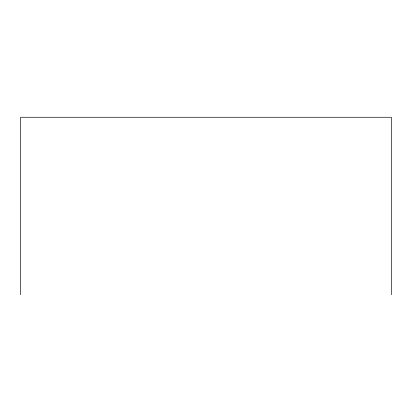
<?xml version="1.0" encoding="UTF-8"?>
<svg xmlns="http://www.w3.org/2000/svg" width="412" height="412" viewBox="0 0 412 412"><rect width="100%" height="100%" fill="white"/><g stroke="black" fill="none" stroke-linecap="round" stroke-linejoin="round"><path stroke-width="0.62" d="M391.4 294.734L391.4 117.266L20.6 117.266L20.6 294.734"/></g></svg>
